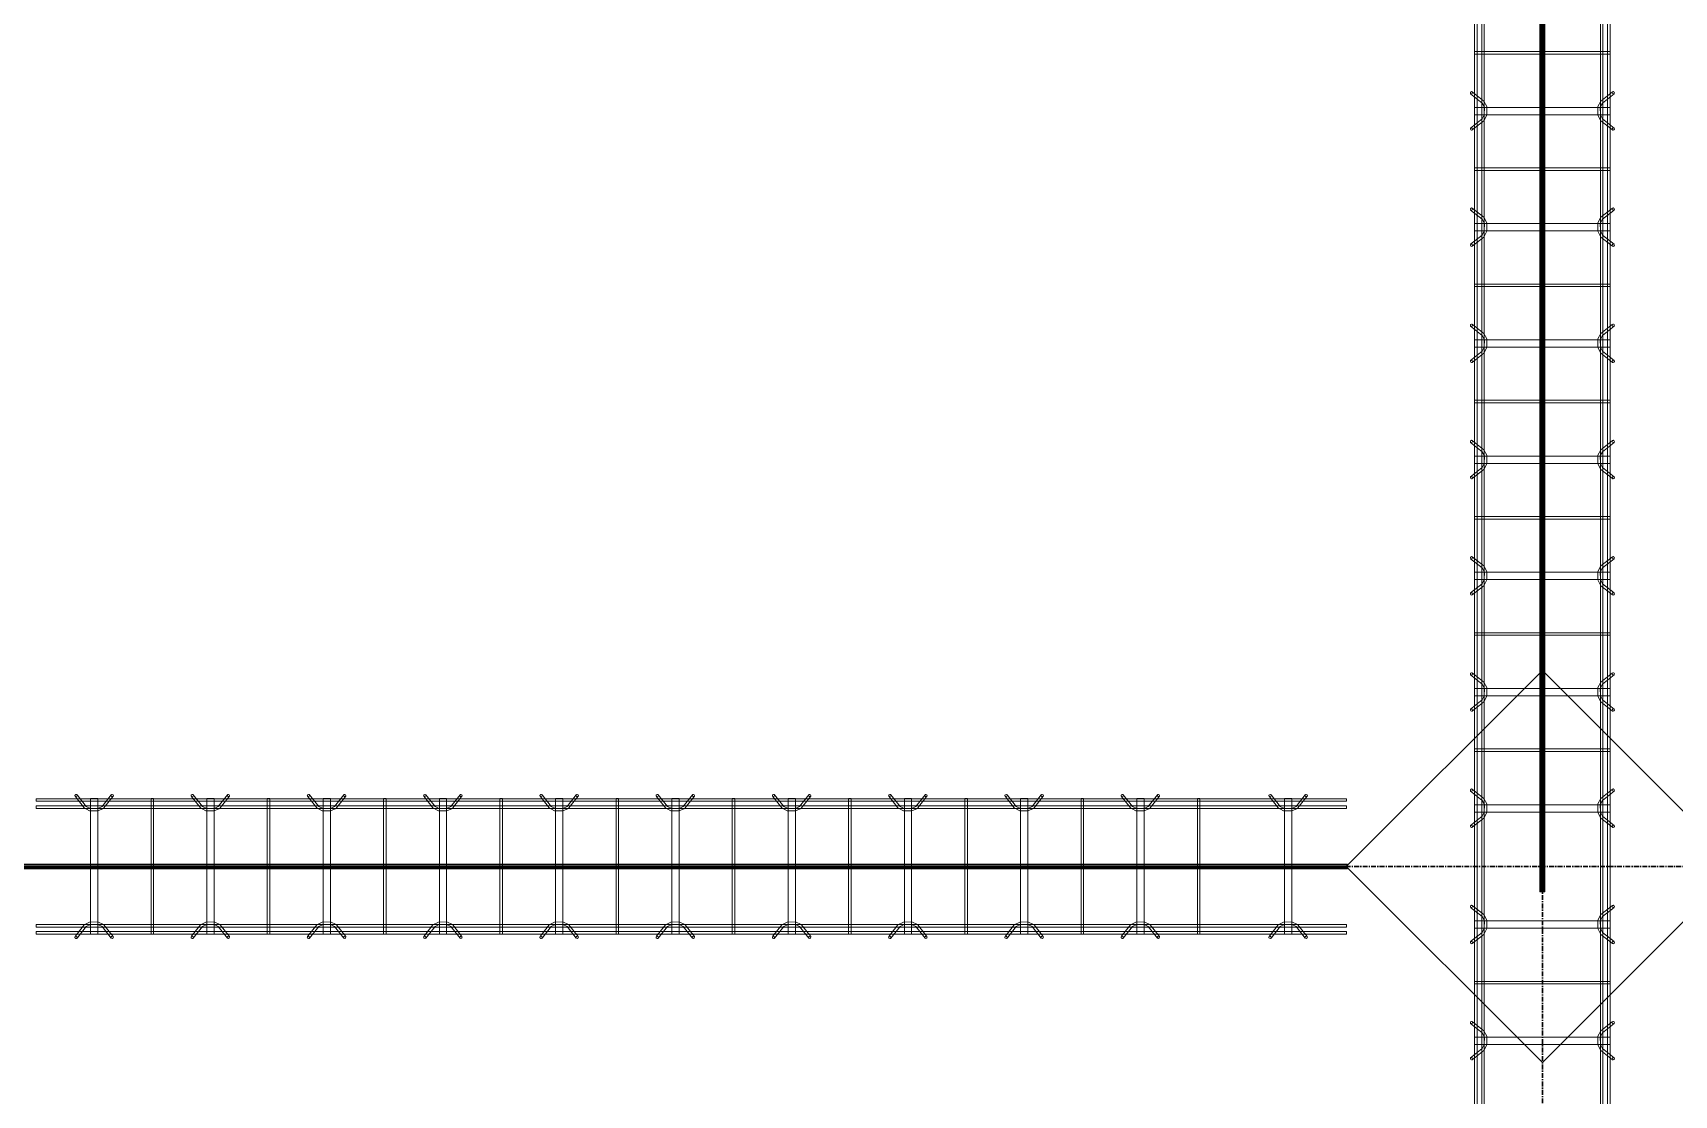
# Model space of a CAD drawing. Header units: inches. Extents: x -19229 to -222, y -6301 to 12387.
# Drawn here: x -2656.1 to -2486.7, y 10815.6 to 10925.3 of the extents above; entities that cross this region are included whole.
import ezdxf

# ---------------------------------------------------------------- set-up
doc = ezdxf.new("R2010")
doc.units = ezdxf.units.IN
doc.header["$MEASUREMENT"] = 0
doc.linetypes.add('Grid Line 1_2_', pattern=[0.875, 0.5, -0.125, 0.125, -0.125])
for name, color, linetype, lineweight in [('A-FLOR', 192, 'Continuous', 9), ('A-GENM', 13, 'Continuous', 9), ('S-BEAM', 12, 'Continuous', 9), ('S-GRID', 1, 'Continuous', 9)]:
    doc.layers.add(name, color=color, linetype=linetype, lineweight=lineweight)

# ---------------------------------------------------------------- blocks, each defined once
blk = doc.blocks.new('Dowel bar assembly - Dowel bar assembly-670978-SLAB ON GROUND JOINTS')
at = {"layer": 'S-BEAM'}
for p, q in [((135.25, 1.98), (0, 1.98)), ((0, 1.98), (0, 1.72)), ((0, 1.72), (0, 1.98)), ((0, 1.72), (135.25, 1.72)), ((4.02, 2.23), (4.97, 1.03)), ((5.18, 1.19), (4.23, 2.39)), ((5.63, 1.99), (5.63, -12.01)), ((6.38, 1.99), (5.63, 1.99)), ((5.63, 1.99), (6.38, 1.99)), ((6.38, -12.01), (6.38, 1.99)), ((7.76, 2.39), (6.81, 1.19)), ((7.01, 1.03), (7.96, 2.23)), ((11.87, 1.99), (11.87, -12.01)), ((12.13, 1.99), (11.87, 1.99)), ((11.87, 1.99), (12.13, 1.99)), ((12.13, -12.01), (12.13, 1.99)), ((16.02, 2.23), (16.97, 1.03)), ((17.18, 1.19), (16.23, 2.39)), ((17.63, 1.99), (17.63, -12.01)), ((18.38, 1.99), (17.63, 1.99)), ((17.63, 1.99), (18.38, 1.99)), ((18.38, -12.01), (18.38, 1.99)), ((19.76, 2.39), (18.81, 1.19)), ((19.01, 1.03), (19.96, 2.23)), ((23.87, 1.99), (23.87, -12.01)), ((24.13, 1.99), (23.87, 1.99)), ((23.87, 1.99), (24.13, 1.99)), ((24.13, -12.01), (24.13, 1.99)), ((28.02, 2.23), (28.97, 1.03)), ((29.18, 1.19), (28.23, 2.39)), ((29.63, 1.99), (29.63, -12.01)), ((30.38, 1.99), (29.63, 1.99)), ((29.63, 1.99), (30.38, 1.99)), ((30.38, -12.01), (30.38, 1.99)), ((31.76, 2.39), (30.81, 1.19)), ((31.01, 1.03), (31.96, 2.23)), ((35.87, 1.99), (35.87, -12.01)), ((36.13, 1.99), (35.87, 1.99)), ((35.87, 1.99), (36.13, 1.99)), ((36.13, -12.01), (36.13, 1.99)), ((40.02, 2.23), (40.97, 1.03)), ((41.18, 1.19), (40.23, 2.39)), ((41.63, 1.99), (41.63, -12.01)), ((42.38, 1.99), (41.63, 1.99)), ((41.63, 1.99), (42.38, 1.99)), ((42.38, -12.01), (42.38, 1.99)), ((43.76, 2.39), (42.81, 1.19)), ((43.01, 1.03), (43.96, 2.23)), ((47.87, 1.99), (47.87, -12.01)), ((48.13, 1.99), (47.87, 1.99)), ((47.87, 1.99), (48.13, 1.99)), ((48.13, -12.01), (48.13, 1.99)), ((52.02, 2.23), (52.97, 1.03)), ((53.18, 1.19), (52.23, 2.39)), ((53.63, 1.99), (53.63, -12.01)), ((54.38, 1.99), (53.63, 1.99)), ((53.63, 1.99), (54.38, 1.99)), ((54.38, -12.01), (54.38, 1.99)), ((55.76, 2.39), (54.81, 1.19)), ((55.01, 1.03), (55.96, 2.23)), ((59.87, 1.99), (59.87, -12.01)), ((60.13, 1.99), (59.87, 1.99)), ((59.87, 1.99), (60.13, 1.99)), ((60.13, -12.01), (60.13, 1.99)), ((64.02, 2.23), (64.97, 1.03)), ((65.18, 1.19), (64.23, 2.39)), ((65.63, 1.99), (65.63, -12.01)), ((66.38, 1.99), (65.63, 1.99)), ((65.63, 1.99), (66.38, 1.99)), ((66.38, -12.01), (66.38, 1.99)), ((67.76, 2.39), (66.81, 1.19)), ((67.01, 1.03), (67.96, 2.23)), ((71.87, 1.99), (71.87, -12.01)), ((72.13, 1.99), (71.87, 1.99)), ((71.87, 1.99), (72.13, 1.99)), ((72.13, -12.01), (72.13, 1.99)), ((76.02, 2.23), (76.97, 1.03)), ((77.18, 1.19), (76.23, 2.39)), ((77.63, 1.99), (77.63, -12.01)), ((78.38, 1.99), (77.63, 1.99)), ((77.63, 1.99), (78.38, 1.99)), ((78.38, -12.01), (78.38, 1.99)), ((79.76, 2.39), (78.81, 1.19)), ((79.01, 1.03), (79.96, 2.23)), ((83.87, 1.99), (83.87, -12.01)), ((84.13, 1.99), (83.87, 1.99)), ((83.87, 1.99), (84.13, 1.99)), ((84.13, -12.01), (84.13, 1.99)), ((88.02, 2.23), (88.97, 1.03)), ((89.18, 1.19), (88.23, 2.39)), ((89.63, 1.99), (89.63, -12.01)), ((90.38, 1.99), (89.63, 1.99)), ((89.63, 1.99), (90.38, 1.99)), ((90.38, -12.01), (90.38, 1.99)), ((91.76, 2.39), (90.81, 1.19)), ((91.01, 1.03), (91.96, 2.23)), ((95.87, 1.99), (95.87, -12.01)), ((96.13, 1.99), (95.87, 1.99)), ((95.87, 1.99), (96.13, 1.99)), ((96.13, -12.01), (96.13, 1.99)), ((100.02, 2.23), (100.97, 1.03)), ((101.18, 1.19), (100.23, 2.39)), ((101.63, 1.99), (101.63, -12.01)), ((102.38, 1.99), (101.63, 1.99)), ((101.63, 1.99), (102.38, 1.99)), ((102.38, -12.01), (102.38, 1.99)), ((103.76, 2.39), (102.81, 1.19)), ((103.01, 1.03), (103.96, 2.23)), ((107.87, 1.99), (107.87, -12.01)), ((108.13, 1.99), (107.87, 1.99)), ((107.87, 1.99), (108.13, 1.99)), ((108.13, -12.01), (108.13, 1.99)), ((112.02, 2.23), (112.97, 1.03)), ((113.18, 1.19), (112.23, 2.39)), ((113.63, 1.99), (113.63, -12.01)), ((114.38, 1.99), (113.63, 1.99)), ((113.63, 1.99), (114.38, 1.99)), ((114.38, -12.01), (114.38, 1.99)), ((115.76, 2.39), (114.81, 1.19)), ((115.01, 1.03), (115.96, 2.23)), ((119.87, 1.99), (119.87, -12.01)), ((120.13, 1.99), (119.87, 1.99)), ((119.87, 1.99), (120.13, 1.99)), ((120.13, -12.01), (120.13, 1.99)), ((127.27, 2.23), (128.22, 1.03)), ((128.43, 1.19), (127.48, 2.39)), ((128.88, 1.99), (128.88, -12.01)), ((129.63, 1.99), (128.88, 1.99)), ((128.88, 1.99), (129.63, 1.99)), ((129.63, -12.01), (129.63, 1.99)), ((131.01, 2.39), (130.06, 1.19)), ((130.26, 1.03), (131.21, 2.23)), ((135.25, 1.98), (135.25, 1.72)), ((135.25, 1.72), (135.25, 1.98)), ((135.25, 1.25), (0, 1.25)), ((0, 0.99), (0, 1.25)), ((0, 1.25), (0, 0.99)), ((0, 0.99), (135.25, 0.99)), ((135.25, 0.99), (135.25, 1.25)), ((135.25, 1.25), (135.25, 0.99)), ((135.25, -11.01), (0, -11.01)), ((0, -11.27), (0, -11.01)), ((0, -11.01), (0, -11.27)), ((0, -11.27), (135.25, -11.27)), ((135.25, -11.74), (0, -11.74)), ((0, -12), (0, -11.74)), ((0, -11.74), (0, -12)), ((4.97, -11.05), (4.02, -12.25)), ((4.23, -12.41), (5.18, -11.21)), ((6.81, -11.21), (7.76, -12.41)), ((7.96, -12.25), (7.01, -11.05)), ((16.97, -11.05), (16.02, -12.25)), ((16.23, -12.41), (17.18, -11.21)), ((18.81, -11.21), (19.76, -12.41)), ((19.96, -12.25), (19.01, -11.05)), ((28.97, -11.05), (28.02, -12.25)), ((28.23, -12.41), (29.18, -11.21)), ((30.81, -11.21), (31.76, -12.41)), ((31.96, -12.25), (31.01, -11.05)), ((40.97, -11.05), (40.02, -12.25)), ((40.23, -12.41), (41.18, -11.21)), ((42.81, -11.21), (43.76, -12.41)), ((43.96, -12.25), (43.01, -11.05)), ((52.97, -11.05), (52.02, -12.25)), ((52.23, -12.41), (53.18, -11.21)), ((54.81, -11.21), (55.76, -12.41)), ((55.96, -12.25), (55.01, -11.05)), ((64.97, -11.05), (64.02, -12.25)), ((64.23, -12.41), (65.18, -11.21)), ((66.81, -11.21), (67.76, -12.41)), ((67.96, -12.25), (67.01, -11.05)), ((76.97, -11.05), (76.02, -12.25)), ((76.23, -12.41), (77.18, -11.21)), ((78.81, -11.21), (79.76, -12.41)), ((79.96, -12.25), (79.01, -11.05)), ((88.97, -11.05), (88.02, -12.25)), ((88.23, -12.41), (89.18, -11.21)), ((90.81, -11.21), (91.76, -12.41)), ((91.96, -12.25), (91.01, -11.05)), ((100.97, -11.05), (100.02, -12.25)), ((100.23, -12.41), (101.18, -11.21)), ((102.81, -11.21), (103.76, -12.41)), ((103.96, -12.25), (103.01, -11.05)), ((112.97, -11.05), (112.02, -12.25)), ((112.23, -12.41), (113.18, -11.21)), ((114.81, -11.21), (115.76, -12.41)), ((115.96, -12.25), (115.01, -11.05)), ((128.22, -11.05), (127.27, -12.25)), ((127.48, -12.41), (128.43, -11.21)), ((130.06, -11.21), (131.01, -12.41)), ((131.21, -12.25), (130.26, -11.05)), ((135.25, -11.27), (135.25, -11.01)), ((135.25, -11.01), (135.25, -11.27)), ((135.25, -12), (135.25, -11.74)), ((135.25, -11.74), (135.25, -12)), ((0, -12), (135.25, -12)), ((6.38, -12.01), (5.63, -12.01)), ((5.63, -12.01), (6.38, -12.01)), ((12.13, -12.01), (11.87, -12.01)), ((11.87, -12.01), (12.13, -12.01)), ((18.38, -12.01), (17.63, -12.01)), ((17.63, -12.01), (18.38, -12.01)), ((24.13, -12.01), (23.87, -12.01)), ((23.87, -12.01), (24.13, -12.01)), ((30.38, -12.01), (29.63, -12.01)), ((29.63, -12.01), (30.38, -12.01)), ((36.13, -12.01), (35.87, -12.01)), ((35.87, -12.01), (36.13, -12.01)), ((42.38, -12.01), (41.63, -12.01)), ((41.63, -12.01), (42.38, -12.01)), ((48.13, -12.01), (47.87, -12.01)), ((47.87, -12.01), (48.13, -12.01)), ((54.38, -12.01), (53.63, -12.01)), ((53.63, -12.01), (54.38, -12.01)), ((60.13, -12.01), (59.87, -12.01)), ((59.87, -12.01), (60.13, -12.01)), ((66.38, -12.01), (65.63, -12.01)), ((65.63, -12.01), (66.38, -12.01)), ((72.13, -12.01), (71.87, -12.01)), ((71.87, -12.01), (72.13, -12.01)), ((78.38, -12.01), (77.63, -12.01)), ((77.63, -12.01), (78.38, -12.01)), ((84.13, -12.01), (83.87, -12.01)), ((83.87, -12.01), (84.13, -12.01)), ((90.38, -12.01), (89.63, -12.01)), ((89.63, -12.01), (90.38, -12.01)), ((96.13, -12.01), (95.87, -12.01)), ((95.87, -12.01), (96.13, -12.01)), ((102.38, -12.01), (101.63, -12.01)), ((101.63, -12.01), (102.38, -12.01)), ((108.13, -12.01), (107.87, -12.01)), ((107.87, -12.01), (108.13, -12.01)), ((114.38, -12.01), (113.63, -12.01)), ((113.63, -12.01), (114.38, -12.01)), ((120.13, -12.01), (119.87, -12.01)), ((119.87, -12.01), (120.13, -12.01)), ((129.63, -12.01), (128.88, -12.01)), ((128.88, -12.01), (129.63, -12.01))]:
    blk.add_line(p, q, dxfattribs=at)
at = {"layer": 'S-BEAM', "flags": 128}
for points in [[(4.97, 1.03), (5.53, 0.73), (6.39, 0.72), (6.97, 0.99), (7.01, 1.03)], [(5.18, 1.19), (5.62, 0.97), (6.38, 0.98), (6.81, 1.19)], [(16.97, 1.03), (17.53, 0.73), (18.39, 0.72), (18.97, 0.99), (19.01, 1.03)], [(17.18, 1.19), (17.62, 0.97), (18.38, 0.98), (18.81, 1.19)], [(28.97, 1.03), (29.53, 0.73), (30.39, 0.72), (30.97, 0.99), (31.01, 1.03)], [(29.18, 1.19), (29.62, 0.97), (30.38, 0.98), (30.81, 1.19)], [(40.97, 1.03), (41.53, 0.73), (42.39, 0.72), (42.97, 0.99), (43.01, 1.03)], [(41.18, 1.19), (41.62, 0.97), (42.38, 0.98), (42.81, 1.19)], [(52.97, 1.03), (53.53, 0.73), (54.39, 0.72), (54.97, 0.99), (55.01, 1.03)], [(53.18, 1.19), (53.62, 0.97), (54.38, 0.98), (54.81, 1.19)], [(64.97, 1.03), (65.53, 0.73), (66.39, 0.72), (66.97, 0.99), (67.01, 1.03)], [(65.18, 1.19), (65.62, 0.97), (66.38, 0.98), (66.81, 1.19)], [(76.97, 1.03), (77.53, 0.73), (78.39, 0.72), (78.97, 0.99), (79.01, 1.03)], [(77.18, 1.19), (77.62, 0.97), (78.38, 0.98), (78.81, 1.19)], [(88.97, 1.03), (89.53, 0.73), (90.39, 0.72), (90.97, 0.99), (91.01, 1.03)], [(89.18, 1.19), (89.62, 0.97), (90.38, 0.98), (90.81, 1.19)], [(100.97, 1.03), (101.53, 0.73), (102.39, 0.72), (102.97, 0.99), (103.01, 1.03)], [(101.18, 1.19), (101.62, 0.97), (102.38, 0.98), (102.81, 1.19)], [(112.97, 1.03), (113.53, 0.73), (114.39, 0.72), (114.97, 0.99), (115.01, 1.03)], [(113.18, 1.19), (113.62, 0.97), (114.38, 0.98), (114.81, 1.19)], [(128.22, 1.03), (128.78, 0.73), (129.64, 0.72), (130.22, 0.99), (130.26, 1.03)], [(128.43, 1.19), (128.87, 0.97), (129.63, 0.98), (130.06, 1.19)], [(4.97, -11.05), (5.53, -10.75), (6.39, -10.74), (6.97, -11.01), (7.01, -11.05)], [(5.18, -11.21), (5.62, -10.99), (6.38, -11), (6.81, -11.21)], [(16.97, -11.05), (17.53, -10.75), (18.39, -10.74), (18.97, -11.01), (19.01, -11.05)], [(17.18, -11.21), (17.62, -10.99), (18.38, -11), (18.81, -11.21)], [(28.97, -11.05), (29.53, -10.75), (30.39, -10.74), (30.97, -11.01), (31.01, -11.05)], [(29.18, -11.21), (29.62, -10.99), (30.38, -11), (30.81, -11.21)], [(40.97, -11.05), (41.53, -10.75), (42.39, -10.74), (42.97, -11.01), (43.01, -11.05)], [(41.18, -11.21), (41.62, -10.99), (42.38, -11), (42.81, -11.21)], [(52.97, -11.05), (53.53, -10.75), (54.39, -10.74), (54.97, -11.01), (55.01, -11.05)], [(53.18, -11.21), (53.62, -10.99), (54.38, -11), (54.81, -11.21)], [(64.97, -11.05), (65.53, -10.75), (66.39, -10.74), (66.97, -11.01), (67.01, -11.05)], [(65.18, -11.21), (65.62, -10.99), (66.38, -11), (66.81, -11.21)], [(76.97, -11.05), (77.53, -10.75), (78.39, -10.74), (78.97, -11.01), (79.01, -11.05)], [(77.18, -11.21), (77.62, -10.99), (78.38, -11), (78.81, -11.21)], [(88.97, -11.05), (89.53, -10.75), (90.39, -10.74), (90.97, -11.01), (91.01, -11.05)], [(89.18, -11.21), (89.62, -10.99), (90.38, -11), (90.81, -11.21)], [(100.97, -11.05), (101.53, -10.75), (102.39, -10.74), (102.97, -11.01), (103.01, -11.05)], [(101.18, -11.21), (101.62, -10.99), (102.38, -11), (102.81, -11.21)], [(112.97, -11.05), (113.53, -10.75), (114.39, -10.74), (114.97, -11.01), (115.01, -11.05)], [(113.18, -11.21), (113.62, -10.99), (114.38, -11), (114.81, -11.21)], [(128.22, -11.05), (128.78, -10.75), (129.64, -10.74), (130.22, -11.01), (130.26, -11.05)], [(128.43, -11.21), (128.87, -10.99), (129.63, -11), (130.06, -11.21)]]:
    blk.add_lwpolyline(points, dxfattribs=at)
at = {"layer": 'S-BEAM'}
for centre, major_axis, start_param, end_param in [((4.12, 2.31), (0.101, 0.08), 5.709265, 8.850858), ((4.12, 2.31), (0.101, 0.08), 2.567673, 5.709265), ((7.86, 2.31), (-0.101, 0.08), 3.715513, 6.857105), ((7.86, 2.31), (-0.101, 0.08), 0.57392, 3.715513), ((16.12, 2.31), (0.101, 0.08), 5.709265, 8.850858), ((16.12, 2.31), (0.101, 0.08), 2.567673, 5.709265), ((19.86, 2.31), (-0.101, 0.08), 3.715513, 6.857105), ((19.86, 2.31), (-0.101, 0.08), 0.57392, 3.715513), ((28.12, 2.31), (0.101, 0.08), 5.709265, 8.850858), ((28.12, 2.31), (0.101, 0.08), 2.567673, 5.709265), ((31.86, 2.31), (-0.101, 0.08), 3.715513, 6.857105), ((31.86, 2.31), (-0.101, 0.08), 0.57392, 3.715513), ((40.12, 2.31), (0.101, 0.08), 5.709265, 8.850858), ((40.12, 2.31), (0.101, 0.08), 2.567673, 5.709265), ((43.86, 2.31), (-0.101, 0.08), 3.715513, 6.857105), ((43.86, 2.31), (-0.101, 0.08), 0.57392, 3.715513), ((52.12, 2.31), (0.101, 0.08), 5.709265, 8.850858), ((52.12, 2.31), (0.101, 0.08), 2.567673, 5.709265), ((55.86, 2.31), (-0.101, 0.08), 3.715513, 6.857105), ((55.86, 2.31), (-0.101, 0.08), 0.57392, 3.715513), ((64.12, 2.31), (0.101, 0.08), 5.709265, 8.850858), ((64.12, 2.31), (0.101, 0.08), 2.567673, 5.709265), ((67.86, 2.31), (-0.101, 0.08), 3.715513, 6.857105), ((67.86, 2.31), (-0.101, 0.08), 0.57392, 3.715513), ((76.12, 2.31), (0.101, 0.08), 5.709265, 8.850858), ((76.12, 2.31), (0.101, 0.08), 2.567673, 5.709265), ((79.86, 2.31), (-0.101, 0.08), 3.715513, 6.857105), ((79.86, 2.31), (-0.101, 0.08), 0.57392, 3.715513), ((88.12, 2.31), (0.101, 0.08), 5.709265, 8.850858), ((88.12, 2.31), (0.101, 0.08), 2.567673, 5.709265), ((91.86, 2.31), (-0.101, 0.08), 3.715513, 6.857105), ((91.86, 2.31), (-0.101, 0.08), 0.57392, 3.715513), ((100.12, 2.31), (0.101, 0.08), 5.709265, 8.850858), ((100.12, 2.31), (0.101, 0.08), 2.567673, 5.709265), ((103.86, 2.31), (-0.101, 0.08), 3.715513, 6.857105), ((103.86, 2.31), (-0.101, 0.08), 0.57392, 3.715513), ((112.12, 2.31), (0.101, 0.08), 5.709265, 8.850858), ((112.12, 2.31), (0.101, 0.08), 2.567673, 5.709265), ((115.86, 2.31), (-0.101, 0.08), 3.715513, 6.857105), ((115.86, 2.31), (-0.101, 0.08), 0.57392, 3.715513), ((127.37, 2.31), (0.101, 0.08), 5.709265, 8.850858), ((127.37, 2.31), (0.101, 0.08), 2.567673, 5.709265), ((131.11, 2.31), (-0.101, 0.08), 3.715513, 6.857105), ((131.11, 2.31), (-0.101, 0.08), 0.57392, 3.715513), ((4.12, -12.33), (-0.101, 0.08), 3.715513, 6.857105), ((4.12, -12.33), (-0.101, 0.08), 0.57392, 3.715513), ((7.86, -12.33), (0.101, 0.08), 5.709265, 8.850858), ((7.86, -12.33), (0.101, 0.08), 2.567673, 5.709265), ((16.12, -12.33), (-0.101, 0.08), 3.715513, 6.857105), ((16.12, -12.33), (-0.101, 0.08), 0.57392, 3.715513), ((19.86, -12.33), (0.101, 0.08), 5.709265, 8.850858), ((19.86, -12.33), (0.101, 0.08), 2.567673, 5.709265), ((28.12, -12.33), (-0.101, 0.08), 3.715513, 6.857105), ((28.12, -12.33), (-0.101, 0.08), 0.57392, 3.715513), ((31.86, -12.33), (0.101, 0.08), 5.709265, 8.850858), ((31.86, -12.33), (0.101, 0.08), 2.567673, 5.709265), ((40.12, -12.33), (-0.101, 0.08), 3.715513, 6.857105), ((40.12, -12.33), (-0.101, 0.08), 0.57392, 3.715513), ((43.86, -12.33), (0.101, 0.08), 5.709265, 8.850858), ((43.86, -12.33), (0.101, 0.08), 2.567673, 5.709265), ((52.12, -12.33), (-0.101, 0.08), 3.715513, 6.857105), ((52.12, -12.33), (-0.101, 0.08), 0.57392, 3.715513), ((55.86, -12.33), (0.101, 0.08), 5.709265, 8.850858), ((55.86, -12.33), (0.101, 0.08), 2.567673, 5.709265), ((64.12, -12.33), (-0.101, 0.08), 3.715513, 6.857105), ((64.12, -12.33), (-0.101, 0.08), 0.57392, 3.715513), ((67.86, -12.33), (0.101, 0.08), 5.709265, 8.850858), ((67.86, -12.33), (0.101, 0.08), 2.567673, 5.709265), ((76.12, -12.33), (-0.101, 0.08), 3.715513, 6.857105), ((76.12, -12.33), (-0.101, 0.08), 0.57392, 3.715513), ((79.86, -12.33), (0.101, 0.08), 5.709265, 8.850858), ((79.86, -12.33), (0.101, 0.08), 2.567673, 5.709265), ((88.12, -12.33), (-0.101, 0.08), 3.715513, 6.857105), ((88.12, -12.33), (-0.101, 0.08), 0.57392, 3.715513), ((91.86, -12.33), (0.101, 0.08), 5.709265, 8.850858), ((91.86, -12.33), (0.101, 0.08), 2.567673, 5.709265), ((100.12, -12.33), (-0.101, 0.08), 3.715513, 6.857105), ((100.12, -12.33), (-0.101, 0.08), 0.57392, 3.715513), ((103.86, -12.33), (0.101, 0.08), 5.709265, 8.850858), ((103.86, -12.33), (0.101, 0.08), 2.567673, 5.709265), ((112.12, -12.33), (-0.101, 0.08), 3.715513, 6.857105), ((112.12, -12.33), (-0.101, 0.08), 0.57392, 3.715513), ((115.86, -12.33), (0.101, 0.08), 5.709265, 8.850858), ((115.86, -12.33), (0.101, 0.08), 2.567673, 5.709265), ((127.37, -12.33), (-0.101, 0.08), 3.715513, 6.857105), ((127.37, -12.33), (-0.101, 0.08), 0.57392, 3.715513), ((131.11, -12.33), (0.101, 0.08), 5.709265, 8.850858), ((131.11, -12.33), (0.101, 0.08), 2.567673, 5.709265)]:
    blk.add_ellipse(centre, major_axis=major_axis, ratio=0.816528, start_param=start_param, end_param=end_param, dxfattribs=at)
blk = doc.blocks.new('Dowel bar assembly - Dowel bar assembly-1728893-SLAB ON GROUND JOINTS')
at = {"layer": 'S-BEAM'}
for p, q in [((348, 1.98), (0, 1.98)), ((0, 1.72), (348, 1.72)), ((263.87, 1.99), (263.87, -12.01)), ((264.13, 1.99), (263.87, 1.99)), ((263.87, 1.99), (264.13, 1.99)), ((264.13, -12.01), (264.13, 1.99)), ((268.02, 2.23), (268.97, 1.03)), ((269.18, 1.19), (268.23, 2.39)), ((269.63, 1.99), (269.63, -12.01)), ((270.38, 1.99), (269.63, 1.99)), ((269.63, 1.99), (270.38, 1.99)), ((270.38, -12.01), (270.38, 1.99)), ((271.76, 2.39), (270.81, 1.19)), ((271.01, 1.03), (271.96, 2.23)), ((275.87, 1.99), (275.87, -12.01)), ((276.13, 1.99), (275.87, 1.99)), ((275.87, 1.99), (276.13, 1.99)), ((276.13, -12.01), (276.13, 1.99)), ((280.02, 2.23), (280.97, 1.03)), ((281.18, 1.19), (280.23, 2.39)), ((281.63, 1.99), (281.63, -12.01)), ((282.38, 1.99), (281.63, 1.99)), ((281.63, 1.99), (282.38, 1.99)), ((282.38, -12.01), (282.38, 1.99)), ((283.76, 2.39), (282.81, 1.19)), ((283.01, 1.03), (283.96, 2.23)), ((287.87, 1.99), (287.87, -12.01)), ((288.13, 1.99), (287.87, 1.99)), ((287.87, 1.99), (288.13, 1.99)), ((288.13, -12.01), (288.13, 1.99)), ((292.02, 2.23), (292.97, 1.03)), ((293.18, 1.19), (292.23, 2.39)), ((293.63, 1.99), (293.63, -12.01)), ((294.38, 1.99), (293.63, 1.99)), ((293.63, 1.99), (294.38, 1.99)), ((294.38, -12.01), (294.38, 1.99)), ((295.76, 2.39), (294.81, 1.19)), ((295.01, 1.03), (295.96, 2.23)), ((299.87, 1.99), (299.87, -12.01)), ((300.13, 1.99), (299.87, 1.99)), ((299.87, 1.99), (300.13, 1.99)), ((300.13, -12.01), (300.13, 1.99)), ((304.02, 2.23), (304.97, 1.03)), ((305.18, 1.19), (304.23, 2.39)), ((305.63, 1.99), (305.63, -12.01)), ((306.38, 1.99), (305.63, 1.99)), ((305.63, 1.99), (306.38, 1.99)), ((306.38, -12.01), (306.38, 1.99)), ((307.76, 2.39), (306.81, 1.19)), ((307.01, 1.03), (307.96, 2.23)), ((311.87, 1.99), (311.87, -12.01)), ((312.13, 1.99), (311.87, 1.99)), ((311.87, 1.99), (312.13, 1.99)), ((312.13, -12.01), (312.13, 1.99)), ((316.02, 2.23), (316.97, 1.03)), ((317.18, 1.19), (316.23, 2.39)), ((317.63, 1.99), (317.63, -12.01)), ((318.38, 1.99), (317.63, 1.99)), ((317.63, 1.99), (318.38, 1.99)), ((318.38, -12.01), (318.38, 1.99)), ((319.76, 2.39), (318.81, 1.19)), ((319.01, 1.03), (319.96, 2.23)), ((323.87, 1.99), (323.87, -12.01)), ((324.13, 1.99), (323.87, 1.99)), ((323.87, 1.99), (324.13, 1.99)), ((324.13, -12.01), (324.13, 1.99)), ((328.02, 2.23), (328.97, 1.03)), ((329.18, 1.19), (328.23, 2.39)), ((329.63, 1.99), (329.63, -12.01)), ((330.38, 1.99), (329.63, 1.99)), ((329.63, 1.99), (330.38, 1.99)), ((330.38, -12.01), (330.38, 1.99)), ((331.76, 2.39), (330.81, 1.19)), ((331.01, 1.03), (331.96, 2.23)), ((335.87, 1.99), (335.87, -12.01)), ((336.13, 1.99), (335.87, 1.99)), ((335.87, 1.99), (336.13, 1.99)), ((336.13, -12.01), (336.13, 1.99)), ((340.02, 2.23), (340.97, 1.03)), ((341.18, 1.19), (340.23, 2.39)), ((341.63, 1.99), (341.63, -12.01)), ((342.38, 1.99), (341.63, 1.99)), ((341.63, 1.99), (342.38, 1.99)), ((342.38, -12.01), (342.38, 1.99)), ((343.76, 2.39), (342.81, 1.19)), ((343.01, 1.03), (343.96, 2.23)), ((348, 1.98), (348, 1.72)), ((348, 1.72), (348, 1.98)), ((348, 1.25), (0, 1.25)), ((0, 0.99), (348, 0.99)), ((348, 0.99), (348, 1.25)), ((348, 1.25), (348, 0.99)), ((348, -11.01), (0, -11.01)), ((0, -11.27), (348, -11.27)), ((348, -11.74), (0, -11.74)), ((268.97, -11.05), (268.02, -12.25)), ((268.23, -12.41), (269.18, -11.21)), ((270.81, -11.21), (271.76, -12.41)), ((271.96, -12.25), (271.01, -11.05)), ((280.97, -11.05), (280.02, -12.25)), ((280.23, -12.41), (281.18, -11.21)), ((282.81, -11.21), (283.76, -12.41)), ((283.96, -12.25), (283.01, -11.05)), ((292.97, -11.05), (292.02, -12.25)), ((292.23, -12.41), (293.18, -11.21)), ((294.81, -11.21), (295.76, -12.41)), ((295.96, -12.25), (295.01, -11.05)), ((304.97, -11.05), (304.02, -12.25)), ((304.23, -12.41), (305.18, -11.21)), ((306.81, -11.21), (307.76, -12.41)), ((307.96, -12.25), (307.01, -11.05)), ((316.97, -11.05), (316.02, -12.25)), ((316.23, -12.41), (317.18, -11.21)), ((318.81, -11.21), (319.76, -12.41)), ((319.96, -12.25), (319.01, -11.05)), ((328.97, -11.05), (328.02, -12.25)), ((328.23, -12.41), (329.18, -11.21)), ((330.81, -11.21), (331.76, -12.41)), ((331.96, -12.25), (331.01, -11.05)), ((340.97, -11.05), (340.02, -12.25)), ((340.23, -12.41), (341.18, -11.21)), ((342.81, -11.21), (343.76, -12.41)), ((343.96, -12.25), (343.01, -11.05)), ((348, -11.27), (348, -11.01)), ((348, -11.01), (348, -11.27)), ((348, -12), (348, -11.74)), ((348, -11.74), (348, -12)), ((0, -12), (348, -12)), ((264.13, -12.01), (263.87, -12.01)), ((263.87, -12.01), (264.13, -12.01)), ((270.38, -12.01), (269.63, -12.01)), ((269.63, -12.01), (270.38, -12.01)), ((276.13, -12.01), (275.87, -12.01)), ((275.87, -12.01), (276.13, -12.01)), ((282.38, -12.01), (281.63, -12.01)), ((281.63, -12.01), (282.38, -12.01)), ((288.13, -12.01), (287.87, -12.01)), ((287.87, -12.01), (288.13, -12.01)), ((294.38, -12.01), (293.63, -12.01)), ((293.63, -12.01), (294.38, -12.01)), ((300.13, -12.01), (299.87, -12.01)), ((299.87, -12.01), (300.13, -12.01)), ((306.38, -12.01), (305.63, -12.01)), ((305.63, -12.01), (306.38, -12.01)), ((312.13, -12.01), (311.87, -12.01)), ((311.87, -12.01), (312.13, -12.01)), ((318.38, -12.01), (317.63, -12.01)), ((317.63, -12.01), (318.38, -12.01)), ((324.13, -12.01), (323.87, -12.01)), ((323.87, -12.01), (324.13, -12.01)), ((330.38, -12.01), (329.63, -12.01)), ((329.63, -12.01), (330.38, -12.01)), ((336.13, -12.01), (335.87, -12.01)), ((335.87, -12.01), (336.13, -12.01)), ((342.38, -12.01), (341.63, -12.01)), ((341.63, -12.01), (342.38, -12.01))]:
    blk.add_line(p, q, dxfattribs=at)
at = {"layer": 'S-BEAM', "flags": 128}
for points in [[(268.97, 1.03), (269.53, 0.73), (270.39, 0.72), (270.97, 0.99), (271.01, 1.03)], [(269.18, 1.19), (269.62, 0.97), (270.38, 0.98), (270.81, 1.19)], [(280.97, 1.03), (281.53, 0.73), (282.39, 0.72), (282.97, 0.99), (283.01, 1.03)], [(281.18, 1.19), (281.62, 0.97), (282.38, 0.98), (282.81, 1.19)], [(292.97, 1.03), (293.53, 0.73), (294.39, 0.72), (294.97, 0.99), (295.01, 1.03)], [(293.18, 1.19), (293.62, 0.97), (294.38, 0.98), (294.81, 1.19)], [(304.97, 1.03), (305.53, 0.73), (306.39, 0.72), (306.97, 0.99), (307.01, 1.03)], [(305.18, 1.19), (305.62, 0.97), (306.38, 0.98), (306.81, 1.19)], [(316.97, 1.03), (317.53, 0.73), (318.39, 0.72), (318.97, 0.99), (319.01, 1.03)], [(317.18, 1.19), (317.62, 0.97), (318.38, 0.98), (318.81, 1.19)], [(328.97, 1.03), (329.53, 0.73), (330.39, 0.72), (330.97, 0.99), (331.01, 1.03)], [(329.18, 1.19), (329.62, 0.97), (330.38, 0.98), (330.81, 1.19)], [(340.97, 1.03), (341.53, 0.73), (342.39, 0.72), (342.97, 0.99), (343.01, 1.03)], [(341.18, 1.19), (341.62, 0.97), (342.38, 0.98), (342.81, 1.19)], [(268.97, -11.05), (269.53, -10.75), (270.39, -10.74), (270.97, -11.01), (271.01, -11.05)], [(269.18, -11.21), (269.62, -10.99), (270.38, -11), (270.81, -11.21)], [(280.97, -11.05), (281.53, -10.75), (282.39, -10.74), (282.97, -11.01), (283.01, -11.05)], [(281.18, -11.21), (281.62, -10.99), (282.38, -11), (282.81, -11.21)], [(292.97, -11.05), (293.53, -10.75), (294.39, -10.74), (294.97, -11.01), (295.01, -11.05)], [(293.18, -11.21), (293.62, -10.99), (294.38, -11), (294.81, -11.21)], [(304.97, -11.05), (305.53, -10.75), (306.39, -10.74), (306.97, -11.01), (307.01, -11.05)], [(305.18, -11.21), (305.62, -10.99), (306.38, -11), (306.81, -11.21)], [(316.97, -11.05), (317.53, -10.75), (318.39, -10.74), (318.97, -11.01), (319.01, -11.05)], [(317.18, -11.21), (317.62, -10.99), (318.38, -11), (318.81, -11.21)], [(328.97, -11.05), (329.53, -10.75), (330.39, -10.74), (330.97, -11.01), (331.01, -11.05)], [(329.18, -11.21), (329.62, -10.99), (330.38, -11), (330.81, -11.21)], [(340.97, -11.05), (341.53, -10.75), (342.39, -10.74), (342.97, -11.01), (343.01, -11.05)], [(341.18, -11.21), (341.62, -10.99), (342.38, -11), (342.81, -11.21)]]:
    blk.add_lwpolyline(points, dxfattribs=at)
at = {"layer": 'S-BEAM'}
for centre, major_axis, start_param, end_param in [((268.12, 2.31), (0.101, 0.08), 5.709265, 8.850858), ((268.12, 2.31), (0.101, 0.08), 2.567673, 5.709265), ((271.86, 2.31), (-0.101, 0.08), 3.715513, 6.857105), ((271.86, 2.31), (-0.101, 0.08), 0.57392, 3.715513), ((280.12, 2.31), (0.101, 0.08), 5.709265, 8.850858), ((280.12, 2.31), (0.101, 0.08), 2.567673, 5.709265), ((283.86, 2.31), (-0.101, 0.08), 3.715513, 6.857105), ((283.86, 2.31), (-0.101, 0.08), 0.57392, 3.715513), ((292.12, 2.31), (0.101, 0.08), 5.709265, 8.850858), ((292.12, 2.31), (0.101, 0.08), 2.567673, 5.709265), ((295.86, 2.31), (-0.101, 0.08), 3.715513, 6.857105), ((295.86, 2.31), (-0.101, 0.08), 0.57392, 3.715513), ((304.12, 2.31), (0.101, 0.08), 5.709265, 8.850858), ((304.12, 2.31), (0.101, 0.08), 2.567673, 5.709265), ((307.86, 2.31), (-0.101, 0.08), 3.715513, 6.857105), ((307.86, 2.31), (-0.101, 0.08), 0.57392, 3.715513), ((316.12, 2.31), (0.101, 0.08), 5.709265, 8.850858), ((316.12, 2.31), (0.101, 0.08), 2.567673, 5.709265), ((319.86, 2.31), (-0.101, 0.08), 3.715513, 6.857105), ((319.86, 2.31), (-0.101, 0.08), 0.57392, 3.715513), ((328.12, 2.31), (0.101, 0.08), 5.709265, 8.850858), ((328.12, 2.31), (0.101, 0.08), 2.567673, 5.709265), ((331.86, 2.31), (-0.101, 0.08), 3.715513, 6.857105), ((331.86, 2.31), (-0.101, 0.08), 0.57392, 3.715513), ((340.12, 2.31), (0.101, 0.08), 5.709265, 8.850858), ((340.12, 2.31), (0.101, 0.08), 2.567673, 5.709265), ((343.86, 2.31), (-0.101, 0.08), 3.715513, 6.857105), ((343.86, 2.31), (-0.101, 0.08), 0.57392, 3.715513), ((268.12, -12.33), (-0.101, 0.08), 3.715513, 6.857105), ((268.12, -12.33), (-0.101, 0.08), 0.57392, 3.715513), ((271.86, -12.33), (0.101, 0.08), 5.709265, 8.850858), ((271.86, -12.33), (0.101, 0.08), 2.567673, 5.709265), ((280.12, -12.33), (-0.101, 0.08), 3.715513, 6.857105), ((280.12, -12.33), (-0.101, 0.08), 0.57392, 3.715513), ((283.86, -12.33), (0.101, 0.08), 5.709265, 8.850858), ((283.86, -12.33), (0.101, 0.08), 2.567673, 5.709265), ((292.12, -12.33), (-0.101, 0.08), 3.715513, 6.857105), ((292.12, -12.33), (-0.101, 0.08), 0.57392, 3.715513), ((295.86, -12.33), (0.101, 0.08), 5.709265, 8.850858), ((295.86, -12.33), (0.101, 0.08), 2.567673, 5.709265), ((304.12, -12.33), (-0.101, 0.08), 3.715513, 6.857105), ((304.12, -12.33), (-0.101, 0.08), 0.57392, 3.715513), ((307.86, -12.33), (0.101, 0.08), 5.709265, 8.850858), ((307.86, -12.33), (0.101, 0.08), 2.567673, 5.709265), ((316.12, -12.33), (-0.101, 0.08), 3.715513, 6.857105), ((316.12, -12.33), (-0.101, 0.08), 0.57392, 3.715513), ((319.86, -12.33), (0.101, 0.08), 5.709265, 8.850858), ((319.86, -12.33), (0.101, 0.08), 2.567673, 5.709265), ((328.12, -12.33), (-0.101, 0.08), 3.715513, 6.857105), ((328.12, -12.33), (-0.101, 0.08), 0.57392, 3.715513), ((331.86, -12.33), (0.101, 0.08), 5.709265, 8.850858), ((331.86, -12.33), (0.101, 0.08), 2.567673, 5.709265), ((340.12, -12.33), (-0.101, 0.08), 3.715513, 6.857105), ((340.12, -12.33), (-0.101, 0.08), 0.57392, 3.715513), ((343.86, -12.33), (0.101, 0.08), 5.709265, 8.850858), ((343.86, -12.33), (0.101, 0.08), 2.567673, 5.709265)]:
    blk.add_ellipse(centre, major_axis=major_axis, ratio=0.816528, start_param=start_param, end_param=end_param, dxfattribs=at)
blk = doc.blocks.new('Dowel bar assembly - Dowel bar assembly-1728431-SLAB ON GROUND JOINTS')
at = {"layer": 'S-BEAM'}
for p, q in [((351.71, 1.98), (0, 1.98)), ((0, 1.98), (0, 1.72)), ((0, 1.72), (0, 1.98)), ((0, 1.72), (351.71, 1.72)), ((4.02, 2.23), (4.97, 1.03)), ((5.18, 1.19), (4.23, 2.39)), ((5.63, 1.99), (5.63, -12.01)), ((6.38, 1.99), (5.63, 1.99)), ((5.63, 1.99), (6.38, 1.99)), ((6.38, -12.01), (6.38, 1.99)), ((7.76, 2.39), (6.81, 1.19)), ((7.01, 1.03), (7.96, 2.23)), ((11.87, 1.99), (11.87, -12.01)), ((12.13, 1.99), (11.87, 1.99)), ((11.87, 1.99), (12.13, 1.99)), ((12.13, -12.01), (12.13, 1.99)), ((16.02, 2.23), (16.97, 1.03)), ((17.18, 1.19), (16.23, 2.39)), ((17.63, 1.99), (17.63, -12.01)), ((18.38, 1.99), (17.63, 1.99)), ((17.63, 1.99), (18.38, 1.99)), ((18.38, -12.01), (18.38, 1.99)), ((19.76, 2.39), (18.81, 1.19)), ((19.01, 1.03), (19.96, 2.23)), ((351.71, 1.25), (0, 1.25)), ((0, 0.99), (0, 1.25)), ((0, 1.25), (0, 0.99)), ((0, 0.99), (351.71, 0.99)), ((351.71, -11.01), (0, -11.01)), ((0, -11.27), (0, -11.01)), ((0, -11.01), (0, -11.27)), ((0, -11.27), (351.71, -11.27)), ((351.71, -11.74), (0, -11.74)), ((0, -12), (0, -11.74)), ((0, -11.74), (0, -12)), ((4.97, -11.05), (4.02, -12.25)), ((4.23, -12.41), (5.18, -11.21)), ((6.81, -11.21), (7.76, -12.41)), ((7.96, -12.25), (7.01, -11.05)), ((16.97, -11.05), (16.02, -12.25)), ((16.23, -12.41), (17.18, -11.21)), ((18.81, -11.21), (19.76, -12.41)), ((19.96, -12.25), (19.01, -11.05)), ((0, -12), (351.71, -12)), ((6.38, -12.01), (5.63, -12.01)), ((5.63, -12.01), (6.38, -12.01)), ((12.13, -12.01), (11.87, -12.01)), ((11.87, -12.01), (12.13, -12.01)), ((18.38, -12.01), (17.63, -12.01)), ((17.63, -12.01), (18.38, -12.01))]:
    blk.add_line(p, q, dxfattribs=at)
at = {"layer": 'S-BEAM', "flags": 128}
for points in [[(4.97, 1.03), (5.53, 0.73), (6.39, 0.72), (6.97, 0.99), (7.01, 1.03)], [(5.18, 1.19), (5.62, 0.97), (6.38, 0.98), (6.81, 1.19)], [(16.97, 1.03), (17.53, 0.73), (18.39, 0.72), (18.97, 0.99), (19.01, 1.03)], [(17.18, 1.19), (17.62, 0.97), (18.38, 0.98), (18.81, 1.19)], [(4.97, -11.05), (5.53, -10.75), (6.39, -10.74), (6.97, -11.01), (7.01, -11.05)], [(5.18, -11.21), (5.62, -10.99), (6.38, -11), (6.81, -11.21)], [(16.97, -11.05), (17.53, -10.75), (18.39, -10.74), (18.97, -11.01), (19.01, -11.05)], [(17.18, -11.21), (17.62, -10.99), (18.38, -11), (18.81, -11.21)]]:
    blk.add_lwpolyline(points, dxfattribs=at)
at = {"layer": 'S-BEAM'}
for centre, major_axis, start_param, end_param in [((4.12, 2.31), (0.101, 0.08), 5.709265, 8.850858), ((4.12, 2.31), (0.101, 0.08), 2.567673, 5.709265), ((7.86, 2.31), (-0.101, 0.08), 3.715513, 6.857105), ((7.86, 2.31), (-0.101, 0.08), 0.57392, 3.715513), ((16.12, 2.31), (0.101, 0.08), 5.709265, 8.850858), ((16.12, 2.31), (0.101, 0.08), 2.567673, 5.709265), ((19.86, 2.31), (-0.101, 0.08), 3.715513, 6.857105), ((19.86, 2.31), (-0.101, 0.08), 0.57392, 3.715513), ((4.12, -12.33), (-0.101, 0.08), 3.715513, 6.857105), ((4.12, -12.33), (-0.101, 0.08), 0.57392, 3.715513), ((7.86, -12.33), (0.101, 0.08), 5.709265, 8.850858), ((7.86, -12.33), (0.101, 0.08), 2.567673, 5.709265), ((16.12, -12.33), (-0.101, 0.08), 3.715513, 6.857105), ((16.12, -12.33), (-0.101, 0.08), 0.57392, 3.715513), ((19.86, -12.33), (0.101, 0.08), 5.709265, 8.850858), ((19.86, -12.33), (0.101, 0.08), 2.567673, 5.709265)]:
    blk.add_ellipse(centre, major_axis=major_axis, ratio=0.816528, start_param=start_param, end_param=end_param, dxfattribs=at)

msp = doc.modelspace()

# ---------------------------------------------------------------- linework, layer by layer
at = {"layer": 'A-FLOR'}
for p, q in [((-2520.56638, 10839.1894), (-2500.32374, 10859.43204)), ((-2500.32374, 10859.43204), (-2480.0811, 10839.1894)), ((-2500.32374, 10818.94676), (-2520.56638, 10839.1894)), ((-2480.0811, 10839.1894), (-2500.32374, 10818.94676))]:
    msp.add_line(p, q, dxfattribs=at)
at = {"layer": 'A-GENM'}
for p, q in [((-2500.58036, 10836.55815), (-2500.58036, 11262.34566)), ((-2500.52059, 11262.34566), (-2500.52059, 10836.55815)), ((-2500.52059, 11262.34566), (-2500.52059, 10836.55815)), ((-2500.50273, 11262.34566), (-2500.50273, 10836.55815)), ((-2500.49348, 10836.55815), (-2500.49348, 11262.34566)), ((-2500.48122, 10836.55815), (-2500.48122, 11262.34566)), ((-2500.48122, 11262.34566), (-2500.48122, 10836.55815)), ((-2500.41585, 10836.55815), (-2500.41585, 11262.34566)), ((-2500.36718, 10836.55815), (-2500.36718, 11262.34566)), ((-2500.2803, 11262.34566), (-2500.2803, 10836.55815)), ((-2500.16626, 10836.55815), (-2500.16626, 11262.34566)), ((-2500.16626, 10836.55815), (-2500.16626, 11262.34566)), ((-2500.15869, 10836.55815), (-2500.15869, 11262.34566)), ((-2500.15717, 10836.55815), (-2500.15717, 11262.34566)), ((-2500.12689, 11262.34566), (-2500.12689, 10836.55815)), ((-2500.12689, 11262.34566), (-2500.12689, 10836.55815)), ((-2500.07181, 10836.55815), (-2500.07181, 11262.34566)), ((-2500.07029, 10836.55815), (-2500.07029, 11262.34566)), ((-2520.42629, 10839.44285), (-2807.25817, 10839.44285)), ((-2520.42629, 10839.44133), (-2807.25817, 10839.44133)), ((-2807.25817, 10839.38625), (-2520.42629, 10839.38625)), ((-2807.25817, 10839.38625), (-2520.42629, 10839.38625)), ((-2520.42629, 10839.35597), (-2807.25817, 10839.35597)), ((-2520.42629, 10839.35445), (-2807.25817, 10839.35445)), ((-2520.42629, 10839.34688), (-2807.25817, 10839.34688)), ((-2520.42629, 10839.34688), (-2807.25817, 10839.34688)), ((-2807.25817, 10839.23284), (-2520.42629, 10839.23284)), ((-2520.42629, 10839.14596), (-2807.25817, 10839.14596)), ((-2520.42629, 10839.09729), (-2807.25817, 10839.09729)), ((-2520.42629, 10839.03192), (-2807.25817, 10839.03192)), ((-2807.25817, 10839.03192), (-2520.42629, 10839.03192)), ((-2520.42629, 10839.01965), (-2807.25817, 10839.01965)), ((-2807.25817, 10839.01041), (-2520.42629, 10839.01041)), ((-2807.25817, 10838.99255), (-2520.42629, 10838.99255)), ((-2807.25817, 10838.99255), (-2520.42629, 10838.99255)), ((-2520.42629, 10838.93277), (-2807.25817, 10838.93277)), ((-2520.42629, 10839.01965), (-2520.42629, 10839.44285)), ((-2520.42629, 10839.44285), (-2520.42629, 10839.23284)), ((-2520.42629, 10839.09729), (-2520.42629, 10839.44133)), ((-2520.42629, 10839.44133), (-2520.42629, 10839.01965)), ((-2520.42629, 10839.34688), (-2520.42629, 10839.38625)), ((-2520.42629, 10839.38625), (-2520.42629, 10838.99255)), ((-2520.42629, 10839.14596), (-2520.42629, 10839.35597)), ((-2520.42629, 10839.35597), (-2520.42629, 10838.93277)), ((-2520.42629, 10838.93277), (-2520.42629, 10839.35445)), ((-2520.42629, 10839.35445), (-2520.42629, 10839.01041)), ((-2520.42629, 10839.03192), (-2520.42629, 10839.34688)), ((-2520.42629, 10839.23284), (-2520.42629, 10839.14596)), ((-2520.42629, 10839.01041), (-2520.42629, 10839.09729)), ((-2520.42629, 10838.99255), (-2520.42629, 10839.03192)), ((-2500.15717, 10836.55815), (-2500.58036, 10836.55815)), ((-2500.58036, 10836.55815), (-2500.15869, 10836.55815)), ((-2500.12689, 10836.55815), (-2500.52059, 10836.55815)), ((-2500.52059, 10836.55815), (-2500.48122, 10836.55815)), ((-2500.15869, 10836.55815), (-2500.50273, 10836.55815)), ((-2500.50273, 10836.55815), (-2500.41585, 10836.55815)), ((-2500.07181, 10836.55815), (-2500.49348, 10836.55815)), ((-2500.49348, 10836.55815), (-2500.07029, 10836.55815)), ((-2500.48122, 10836.55815), (-2500.16626, 10836.55815)), ((-2500.41585, 10836.55815), (-2500.07181, 10836.55815)), ((-2500.2803, 10836.55815), (-2500.36718, 10836.55815)), ((-2500.36718, 10836.55815), (-2500.15717, 10836.55815)), ((-2500.07029, 10836.55815), (-2500.2803, 10836.55815)), ((-2500.16626, 10836.55815), (-2500.12689, 10836.55815))]:
    msp.add_line(p, q, dxfattribs=at)
at = {"layer": 'S-GRID', "linetype": 'Grid Line 1_2_', "lineweight": 30}
for p, q in [((-2500.32374, 9772.6103), (-2500.32374, 12288.55505)), ((-1777.2452, 10839.1894), (-4038.05123, 10839.1894))]:
    msp.add_line(p, q, dxfattribs=at)

# ---------------------------------------------------------------- block references
at = {"layer": 'S-BEAM', "rotation": 269.9999999999998}
for name, p in [('Dowel bar assembly - Dowel bar assembly-1728893-SLAB ON GROUND JOINTS', (-2495.31354, 11187.1894)), ('Dowel bar assembly - Dowel bar assembly-1728431-SLAB ON GROUND JOINTS', (-2495.31354, 10839.1894))]:
    msp.add_blockref(name, p, dxfattribs=at)
at = {"layer": 'S-BEAM'}
msp.add_blockref('Dowel bar assembly - Dowel bar assembly-670978-SLAB ON GROUND JOINTS', (-2655.80578, 10844.19959), dxfattribs=at)

doc.saveas('drawing.dxf')
